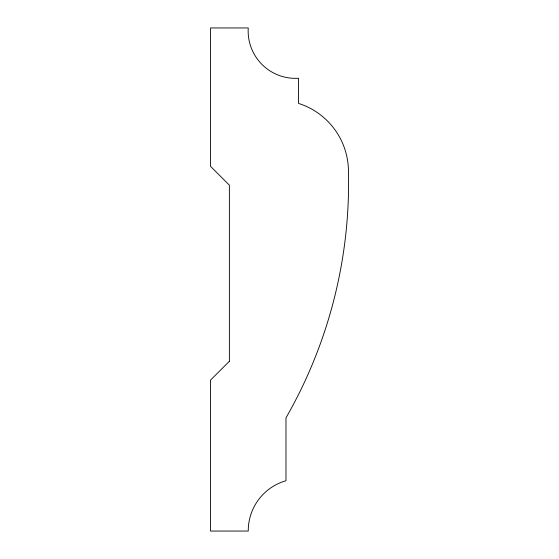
<?xml version="1.0" encoding="UTF-8"?>
<svg xmlns="http://www.w3.org/2000/svg" width="559" height="559" viewBox="0 0 559 559"><rect width="100%" height="100%" fill="white"/><g stroke="black" fill="none" stroke-linecap="round" stroke-linejoin="round"><path stroke-width="0.84" d="M229.379 361.254L210.512 380.12L210.512 531.05L248.245 531.05A52.022 52.022 0 0 1 285.977 480.74L285.977 417.852A472.138 472.138 0 0 0 348.46 171.648A71.601 71.601 0 0 0 298.555 103.415L298.555 78.26A47.368 47.368 0 0 1 248.245 27.95L210.512 27.95L210.512 166.303L229.379 185.169L229.379 361.254"/></g></svg>
